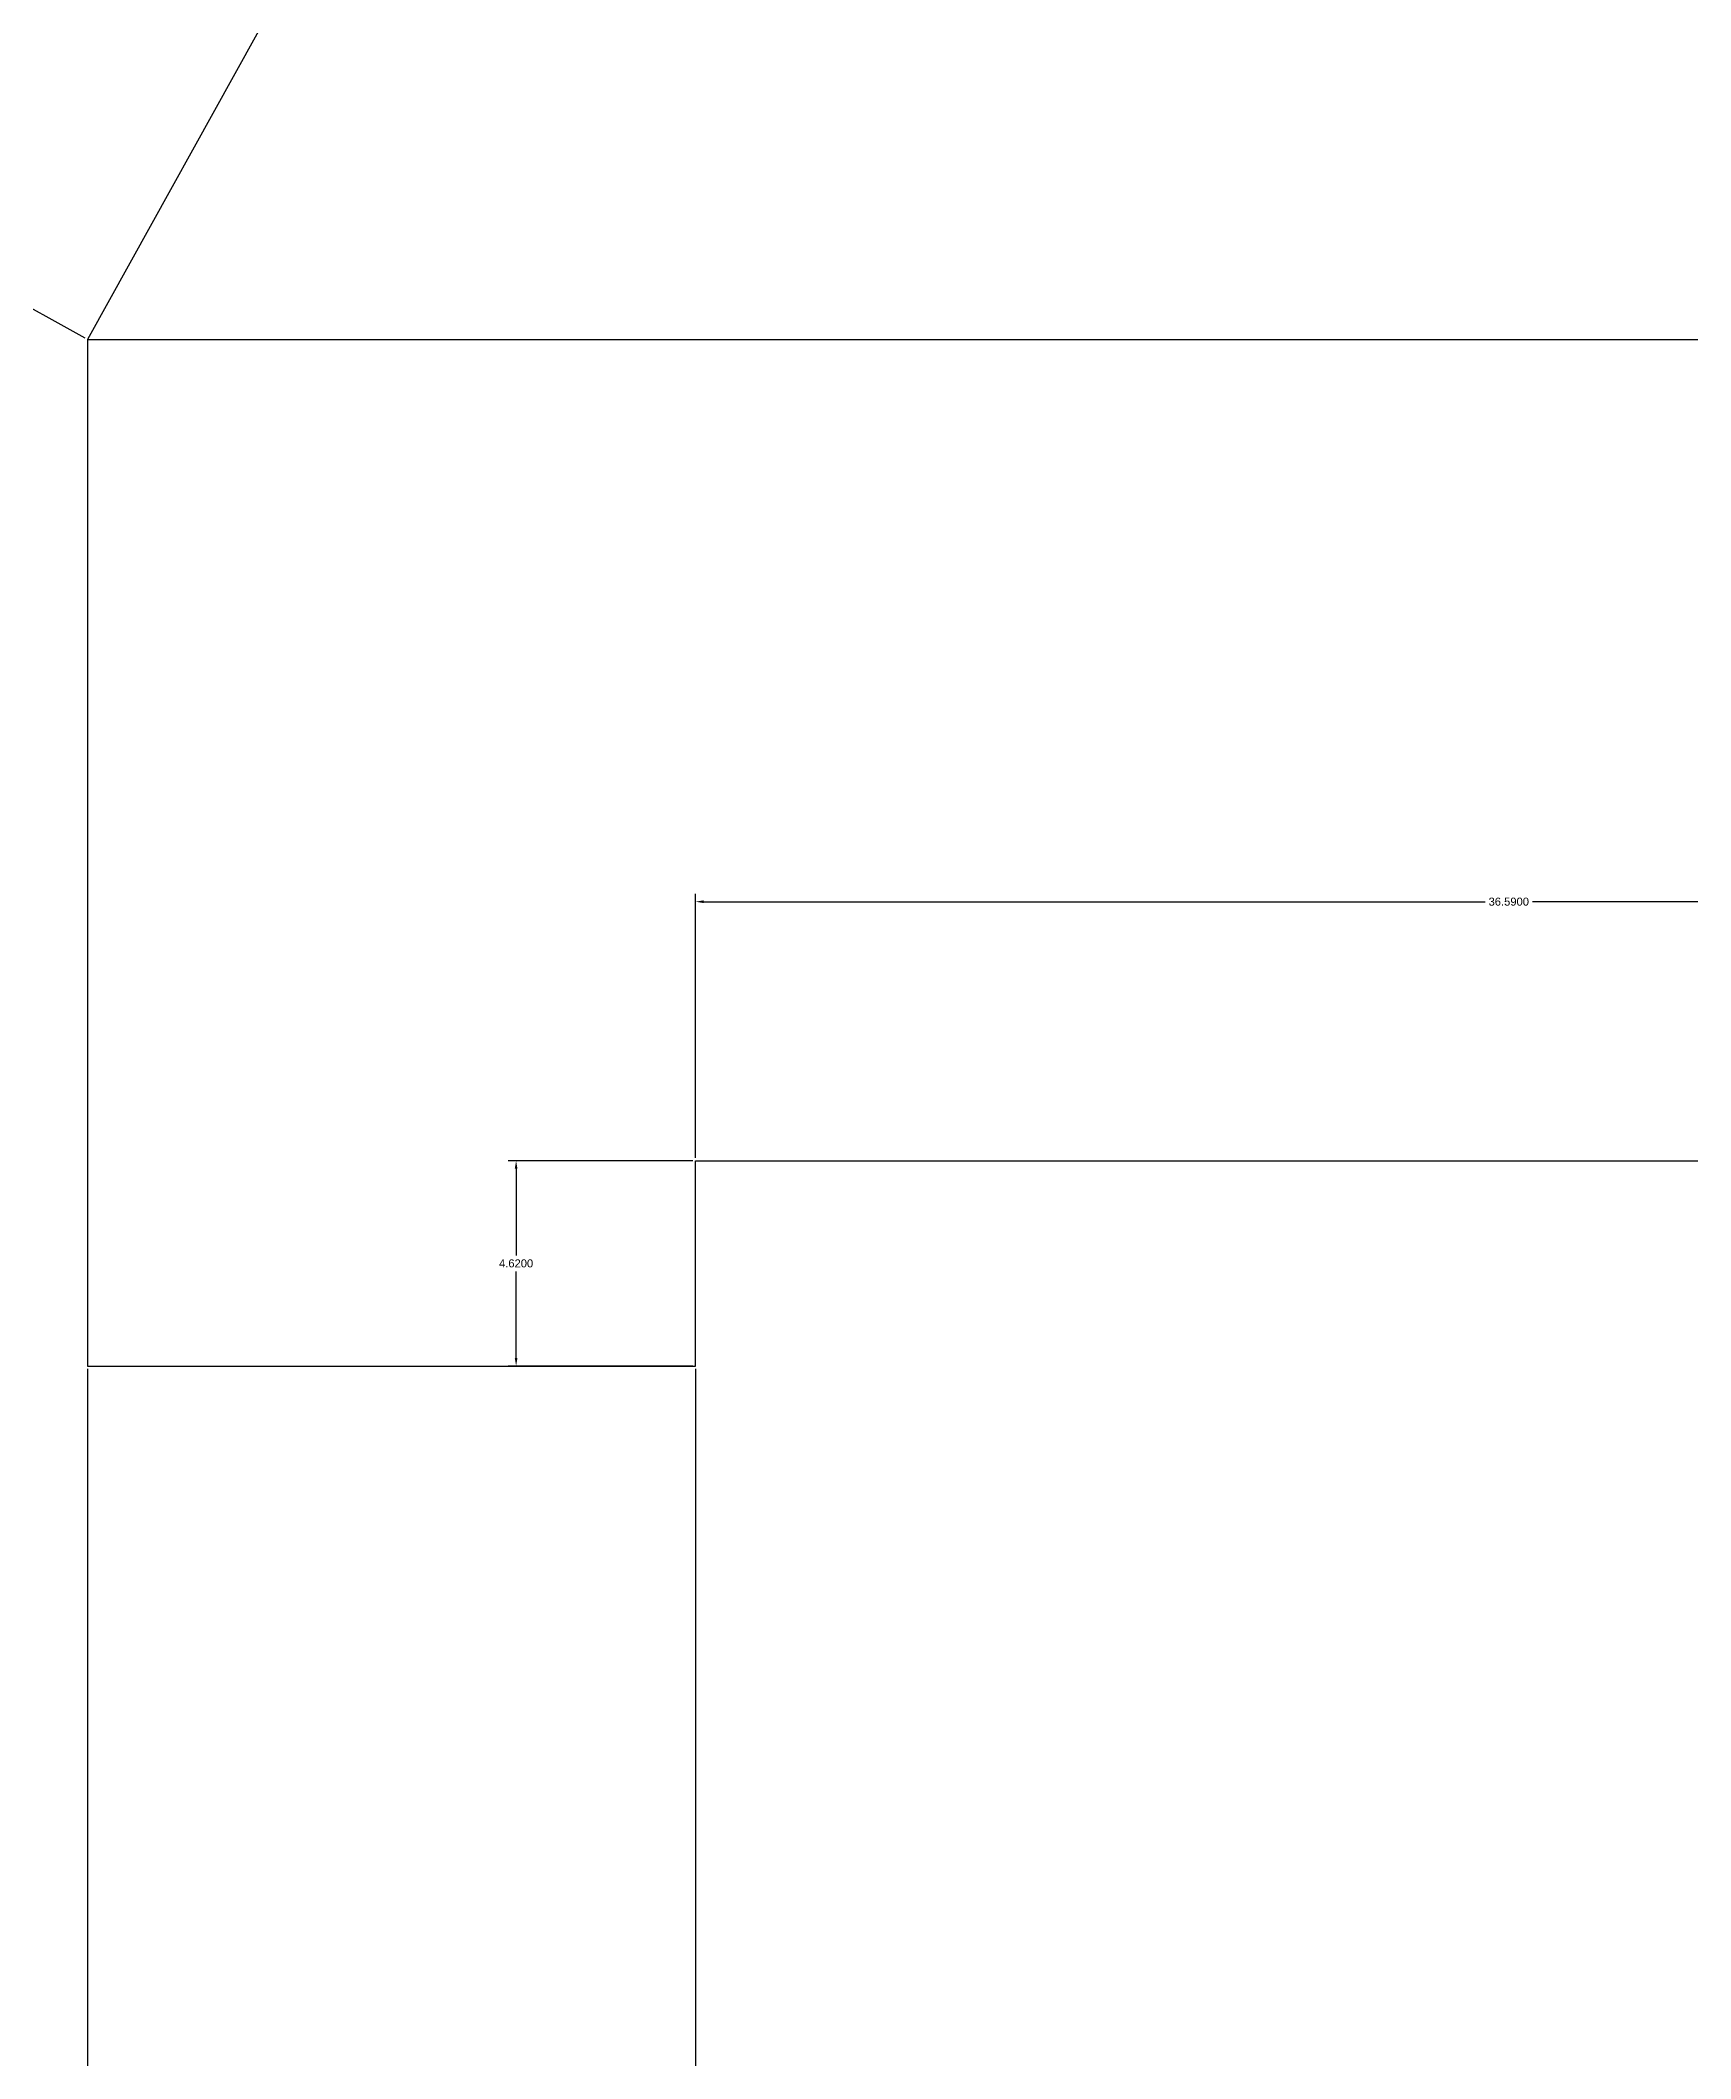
# Model space of a CAD drawing. Header units: inches. Extents: x 81 to 691, y -165 to 120.
# Drawn here: x 516.62 to 553.74, y -61.78 to -16.37 of the extents above; entities that cross this region are included whole.
import ezdxf

# ---------------------------------------------------------------- set-up
doc = ezdxf.new("R2010")
doc.units = ezdxf.units.IN
doc.header["$MEASUREMENT"] = 0
doc.styles.get("Standard").update_dxf_attribs({"font": 'arial.ttf'})
doc.dimstyles.get("Standard").update_dxf_attribs({"dimtxt": 0.18, "dimasz": 0.18, "dimexe": 0.18, "dimexo": 0.0625, "dimgap": 0.09, "dimtad": 0, "dimtih": 1, "dimtoh": 1, "dimdec": 4, "dimzin": 0, "dimdsep": 46, "dimtxsty": 'Standard', "dimcen": 0.09, "dimadec": 0, "dimazin": 0, "dimtfac": 1, "dimtdec": 4, "dimtofl": 0, "dimtmove": 0, "dimatfit": 3, "dimfxl": 1, "dimtolj": 1, "dimtzin": 0, "dimarcsym": 0})

# ---------------------------------------------------------------- blocks, each defined once
blk = doc.blocks.new('*D4')
at = {"color": 0, "lineweight": -2, "transparency": 16777216}
for p, q in [((517.676, -46.264), (517.676, -81.392)), ((531.356, -46.264), (531.356, -81.392)), ((517.856, -81.212), (523.991, -81.212)), ((531.176, -81.212), (525.04, -81.212))]:
    blk.add_line(p, q, dxfattribs=at)
at = {"color": 0, "transparency": 16777216}
for points in [[(517.856, -81.182), (517.856, -81.242), (517.676, -81.212)], [(531.176, -81.182), (531.176, -81.242), (531.356, -81.212)]]:
    blk.add_solid(points, dxfattribs=at)
at = {"layer": 'Defpoints', "color": 0, "transparency": 16777216}
for p in [(517.676, -46.202), (531.356, -46.202), (531.356, -81.212)]:
    blk.add_point(p, dxfattribs=at)
at = {"color": 0, "transparency": 16777216, "insert": (524.516, -81.212), "char_height": 0.18, "attachment_point": 5}
blk.add_mtext('\\A1;13.6800', dxfattribs=at)
blk = doc.blocks.new('*D5')
at = {"color": 0, "lineweight": -2, "transparency": 16777216}
for p, q in [((553.005, 40.734), (514.235, 62.234)), ((514.305, 61.989), (496.801, 30.426)), ((479.096, -1.501), (496.599, 30.062)), ((517.621, -23.071), (478.851, -1.571))]:
    blk.add_line(p, q, dxfattribs=at)
at = {"color": 0, "transparency": 16777216}
for points in [[(514.279, 62.004), (514.331, 61.975), (514.392, 62.147)], [(479.07, -1.487), (479.122, -1.516), (479.009, -1.659)]]:
    blk.add_solid(points, dxfattribs=at)
at = {"layer": 'Defpoints', "color": 0, "transparency": 16777216}
for p in [(514.392, 62.147), (553.059, 40.704), (517.676, -23.102)]:
    blk.add_point(p, dxfattribs=at)
at = {"color": 0, "transparency": 16777216, "insert": (496.7, 30.244), "char_height": 0.18, "attachment_point": 5}
blk.add_mtext('\\A1;72.9600', dxfattribs=at)
blk = doc.blocks.new('*D10')
at = {"color": 0, "lineweight": -2, "transparency": 16777216}
for p, q in [((531.356, -41.519), (531.356, -35.573)), ((531.536, -35.753), (549.118, -35.753)), ((567.766, -35.753), (550.184, -35.753)), ((567.946, -41.519), (567.946, -35.573))]:
    blk.add_line(p, q, dxfattribs=at)
at = {"color": 0, "transparency": 16777216}
for points in [[(531.536, -35.723), (531.536, -35.783), (531.356, -35.753)], [(567.766, -35.723), (567.766, -35.783), (567.946, -35.753)]]:
    blk.add_solid(points, dxfattribs=at)
at = {"layer": 'Defpoints', "color": 0, "transparency": 16777216}
for p in [(567.946, -35.753), (531.356, -41.582), (567.946, -41.582)]:
    blk.add_point(p, dxfattribs=at)
at = {"color": 0, "transparency": 16777216, "insert": (549.651, -35.753), "char_height": 0.18, "attachment_point": 5}
blk.add_mtext('\\A1;36.5900', dxfattribs=at)
blk = doc.blocks.new('*D11')
at = {"color": 0, "lineweight": -2, "transparency": 16777216}
for p, q in [((531.293, -41.582), (527.138, -41.582)), ((527.318, -41.762), (527.318, -43.71)), ((527.318, -46.022), (527.318, -44.074)), ((531.293, -46.202), (527.138, -46.202))]:
    blk.add_line(p, q, dxfattribs=at)
at = {"color": 0, "transparency": 16777216}
for points in [[(527.288, -41.762), (527.348, -41.762), (527.318, -41.582)], [(527.288, -46.022), (527.348, -46.022), (527.318, -46.202)]]:
    blk.add_solid(points, dxfattribs=at)
at = {"layer": 'Defpoints', "color": 0, "transparency": 16777216}
for p in [(527.318, -41.582), (531.356, -41.582), (531.356, -46.202)]:
    blk.add_point(p, dxfattribs=at)
at = {"color": 0, "transparency": 16777216, "insert": (527.318, -43.892), "char_height": 0.18, "attachment_point": 5}
blk.add_mtext('\\A1;4.6200', dxfattribs=at)

msp = doc.modelspace()

# ---------------------------------------------------------------- linework, layer by layer
for p, q in [((553.05931, 40.7039), (517.6757, -23.10175)), ((517.6757, -23.10175), (517.6757, -46.20175)), ((517.6757, -23.10175), (581.5757, -23.10175)), ((531.3557, -46.20175), (531.3557, -41.58175)), ((531.3557, -41.58175), (531.3557, -41.58175)), ((531.3557, -41.58175), (567.9457, -41.58175)), ((517.6757, -46.20175), (531.3557, -46.20175))]:
    msp.add_line(p, q)

# ---------------------------------------------------------------- dimensions: what is measured, and where the dimension line sits
dim = msp.add_aligned_dim(p1=(517.6757, -23.10175), p2=(553.05931, 40.7039), distance=44.21485, dimstyle='Standard')
dim.commit()
dim.dimension.update_dxf_attribs({"geometry": '*D5', "text_midpoint": (496.70032, 30.24408)})
for base, p1, p2, picture, middle in [((567.9457, -35.75287), (531.3557, -41.58175), (567.9457, -41.58175), '*D10', (549.6507, -35.75287)), ((531.3557, -81.21213), (517.6757, -46.20175), (531.3557, -46.20175), '*D4', (524.5157, -81.21213))]:
    dim = msp.add_linear_dim(base=base, p1=p1, p2=p2, dimstyle='Standard')
    dim.commit()
    dim.dimension.update_dxf_attribs({"geometry": picture, "text_midpoint": middle})
dim = msp.add_linear_dim(base=(527.31791, -41.58175), p1=(531.3557, -46.20175), p2=(531.3557, -41.58175), angle=90, dimstyle='Standard')
dim.commit()
dim.dimension.update_dxf_attribs({"geometry": '*D11', "text_midpoint": (527.31791, -43.89175)})

doc.saveas('drawing.dxf')
